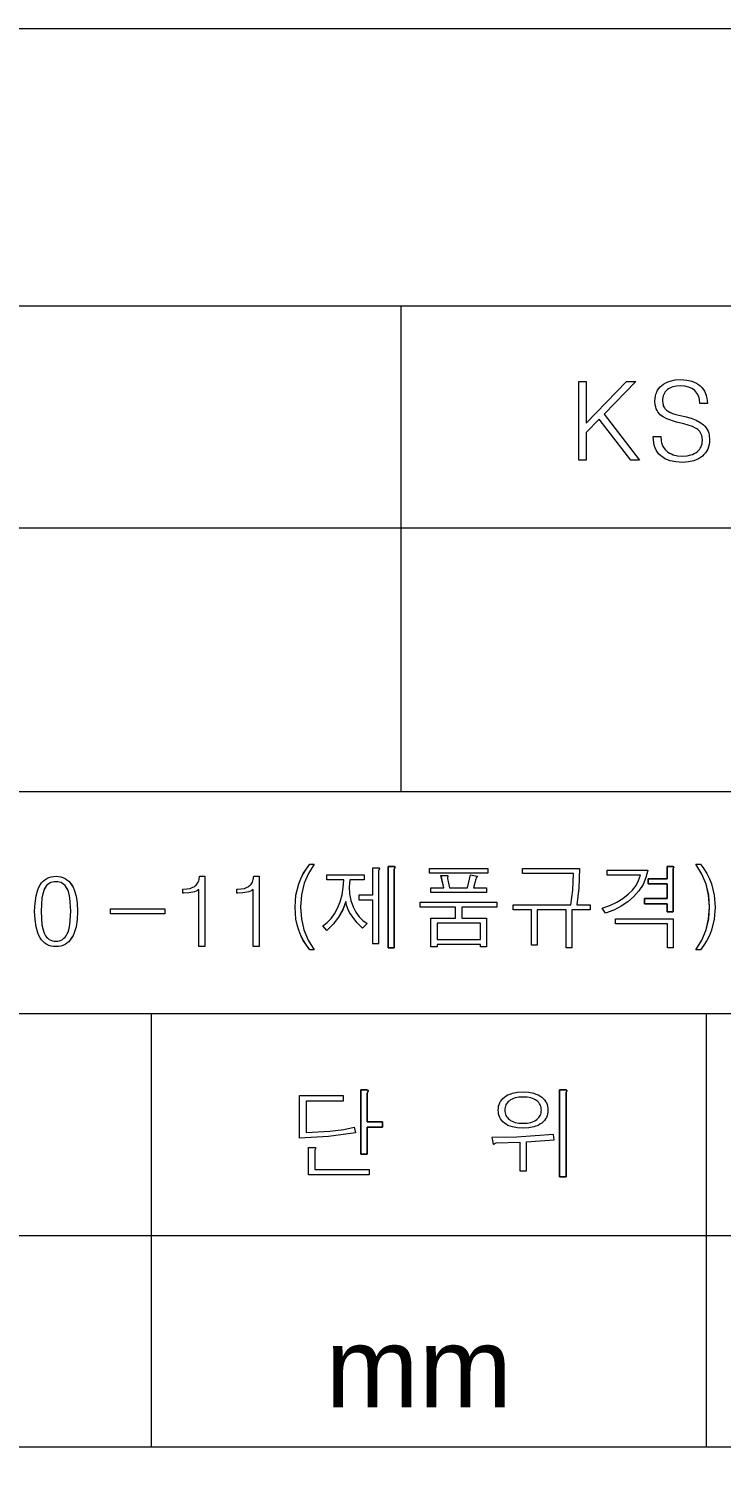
# Model space of a CAD drawing. Header units: inches. Extents: x -551 to -341, y 564 to 861.
# Drawn here: x -419.8 to -393.9, y 806.5 to 860.7 of the extents above; entities that cross this region are included whole.
import ezdxf

# ---------------------------------------------------------------- set-up
doc = ezdxf.new("R2010")
doc.units = ezdxf.units.IN
doc.header["$LTSCALE"] = 0.03937
doc.header["$MEASUREMENT"] = 0
doc.layers.add('______', color=7, linetype='Continuous')
doc.layers.add('______ 1', color=7, linetype='Continuous')

# ---------------------------------------------------------------- blocks, each defined once
blk = doc.blocks.new('BLOCK 244')
at = {"layer": '______ 1', "color": 18, "lineweight": 9}
blk.add_lwpolyline([(156.905, -53.15), (156.905, -36.931)], dxfattribs=at)
blk = doc.blocks.new('BLOCK 20')
at = {"layer": '______ 1', "color": 18, "lineweight": 9}
blk.add_lwpolyline([(196.386, -10.437), (16.646, -10.437)], dxfattribs=at)
blk = doc.blocks.new('BLOCK 19')
at = {"layer": '______ 1', "color": 18, "lineweight": 9}
blk.add_lwpolyline([(196.386, -28.618), (16.646, -28.618)], dxfattribs=at)
blk = doc.blocks.new('BLOCK 18')
at = {"layer": '______ 1', "color": 18, "lineweight": 9}
blk.add_lwpolyline([(196.386, -53.15), (16.646, -53.15)], dxfattribs=at)
blk = doc.blocks.new('BLOCK 17')
at = {"layer": '______ 1', "color": 18, "lineweight": 9}
blk.add_lwpolyline([(196.386, -36.931), (16.646, -36.931)], dxfattribs=at)
blk = doc.blocks.new('BLOCK 16')
at = {"layer": '______ 1', "color": 2, "lineweight": 9}
blk.add_lwpolyline([(0.077, -297.058), (210.077, -297.058), (210.077, -0.06), (0.077, -0.06), (0.077, -297.058)], dxfattribs=at)
blk = doc.blocks.new('BLOCK 12')
at = {"layer": '______ 1', "color": 18, "lineweight": 9}
blk.add_lwpolyline([(196.386, -18.749), (66.517, -18.749)], dxfattribs=at)
blk = doc.blocks.new('BLOCK 11')
at = {"layer": '______ 1', "color": 18, "lineweight": 9}
blk.add_lwpolyline([(196.386, -45.243), (66.517, -45.243)], dxfattribs=at)
blk = doc.blocks.new('BLOCK 2')
at = {"layer": '______ 1', "lineweight": 0}
for points in [[(152.13, -13.262), (152.401, -13.262), (152.401, -14.822), (153.917, -13.262), (154.264, -13.262), (153.072, -14.484), (154.404, -16.204), (154.071, -16.204), (152.888, -14.667), (152.401, -15.166), (152.401, -16.204), (152.13, -16.204), (152.13, -13.262)], [(155.197, -15.315), (155.208, -15.478), (155.226, -15.551), (155.249, -15.621), (155.279, -15.685), (155.313, -15.746), (155.357, -15.802), (155.407, -15.851), (155.462, -15.898), (155.527, -15.939), (155.594, -15.971), (155.667, -16), (155.829, -16.035), (156.016, -16.047), (156.18, -16.038), (156.326, -16.008), (156.389, -15.985), (156.451, -15.956), (156.506, -15.924), (156.556, -15.886), (156.602, -15.848), (156.643, -15.805), (156.675, -15.758), (156.705, -15.705), (156.725, -15.653), (156.742, -15.595), (156.751, -15.533), (156.754, -15.469), (156.742, -15.338), (156.73, -15.28), (156.713, -15.227), (156.69, -15.178), (156.66, -15.134), (156.628, -15.093), (156.588, -15.055), (156.55, -15.026), (156.503, -15), (156.386, -14.944), (156.066, -14.845), (155.789, -14.775), (155.422, -14.65), (155.285, -14.58), (155.229, -14.539), (155.179, -14.501), (155.133, -14.452), (155.092, -14.399), (155.06, -14.341), (155.03, -14.279), (155.007, -14.209), (154.993, -14.137), (154.981, -13.976), (154.984, -13.889), (154.996, -13.807), (155.016, -13.729), (155.045, -13.656), (155.08, -13.586), (155.124, -13.521), (155.176, -13.46), (155.237, -13.405), (155.305, -13.352), (155.381, -13.309), (155.462, -13.274), (155.547, -13.242), (155.739, -13.201), (155.952, -13.189), (156.171, -13.204), (156.366, -13.247), (156.454, -13.28), (156.535, -13.32), (156.608, -13.367), (156.678, -13.422), (156.739, -13.484), (156.791, -13.551), (156.836, -13.623), (156.873, -13.702), (156.902, -13.787), (156.922, -13.88), (156.944, -14.079), (156.66, -14.079), (156.649, -13.932), (156.631, -13.865), (156.611, -13.801), (156.585, -13.743), (156.553, -13.691), (156.512, -13.641), (156.468, -13.594), (156.419, -13.556), (156.363, -13.521), (156.305, -13.492), (156.241, -13.469), (156.101, -13.437), (155.94, -13.425), (155.786, -13.437), (155.652, -13.463), (155.591, -13.484), (155.535, -13.507), (155.483, -13.536), (155.437, -13.571), (155.396, -13.609), (155.36, -13.65), (155.331, -13.696), (155.308, -13.746), (155.29, -13.798), (155.276, -13.857), (155.267, -13.918), (155.264, -13.982), (155.273, -14.079), (155.281, -14.125), (155.293, -14.166), (155.311, -14.204), (155.331, -14.242), (155.355, -14.274), (155.381, -14.306), (155.413, -14.335), (155.448, -14.361), (155.532, -14.411), (155.634, -14.452), (155.757, -14.487), (156.103, -14.571), (156.331, -14.635), (156.523, -14.708), (156.678, -14.79), (156.745, -14.837), (156.8, -14.883), (156.853, -14.935), (156.9, -14.991), (156.937, -15.055), (156.967, -15.122), (156.993, -15.192), (157.011, -15.271), (157.022, -15.437), (157.019, -15.533), (157.007, -15.621), (156.984, -15.705), (156.955, -15.787), (156.917, -15.859), (156.87, -15.93), (156.815, -15.994), (156.754, -16.052), (156.681, -16.108), (156.605, -16.154), (156.521, -16.195), (156.433, -16.227), (156.235, -16.271), (156.016, -16.285), (155.762, -16.271), (155.544, -16.224), (155.445, -16.19), (155.355, -16.149), (155.27, -16.096), (155.197, -16.041), (155.13, -15.973), (155.074, -15.904), (155.025, -15.825), (154.987, -15.74), (154.955, -15.647), (154.935, -15.551), (154.917, -15.335), (154.917, -15.315), (155.197, -15.315)], [(141.85, -32.038), (141.747, -32.47), (141.713, -32.93), (141.742, -33.371), (141.832, -33.779), (141.989, -34.166), (142.217, -34.534), (142.056, -34.534), (141.926, -34.362), (141.811, -34.184), (141.718, -33.995), (141.642, -33.796), (141.582, -33.592), (141.537, -33.379), (141.502, -32.93), (141.537, -32.484), (141.642, -32.067), (141.718, -31.869), (141.811, -31.68), (141.926, -31.499), (142.056, -31.324), (142.217, -31.324), (142.001, -31.677), (141.85, -32.038)], [(145.17, -31.414), (145.2, -31.414), (145.223, -31.417), (145.231, -31.42), (145.237, -31.423), (145.24, -31.423), (145.244, -31.426), (145.246, -31.426), (145.246, -31.429), (145.249, -31.432), (145.249, -31.435), (145.249, -31.441), (145.246, -31.443), (145.244, -31.458), (145.237, -31.472), (145.223, -31.493), (145.22, -31.519), (145.22, -34.461), (144.989, -34.461), (144.989, -31.414), (145.17, -31.414)], [(155.433, -31.878), (155.433, -31.414), (155.614, -31.414), (155.643, -31.414), (155.664, -31.417), (155.672, -31.42), (155.679, -31.423), (155.681, -31.423), (155.681, -31.426), (155.684, -31.426), (155.687, -31.429), (155.687, -31.432), (155.687, -31.435), (155.687, -31.437), (155.687, -31.441), (155.684, -31.452), (155.676, -31.467), (155.667, -31.49), (155.664, -31.517), (155.664, -33.114), (155.433, -33.114), (155.433, -32.808), (154.594, -32.808), (154.594, -32.616), (155.433, -32.616), (155.433, -32.067), (154.721, -32.067), (154.721, -31.878), (155.433, -31.878)], [(156.684, -31.324), (156.812, -31.499), (156.922, -31.68), (157.016, -31.869), (157.093, -32.067), (157.197, -32.481), (157.23, -32.93), (157.197, -33.379), (157.093, -33.796), (157.016, -33.995), (156.922, -34.184), (156.812, -34.362), (156.684, -34.534), (156.515, -34.534), (156.739, -34.166), (156.894, -33.779), (156.987, -33.371), (157.019, -32.93), (156.987, -32.487), (156.894, -32.079), (156.739, -31.697), (156.515, -31.324), (156.684, -31.324)], [(131.957, -32.103), (132.009, -32.027), (132.071, -31.963), (132.134, -31.907), (132.205, -31.86), (132.283, -31.826), (132.368, -31.799), (132.456, -31.785), (132.552, -31.779), (132.645, -31.785), (132.732, -31.799), (132.814, -31.826), (132.889, -31.86), (132.963, -31.907), (133.027, -31.963), (133.085, -32.027), (133.138, -32.103), (133.19, -32.19), (133.234, -32.289), (133.301, -32.519), (133.339, -32.785), (133.354, -33.094), (133.339, -33.403), (133.301, -33.668), (133.234, -33.898), (133.19, -33.995), (133.138, -34.085), (133.085, -34.161), (133.027, -34.228), (132.963, -34.283), (132.889, -34.33), (132.814, -34.365), (132.732, -34.391), (132.645, -34.406), (132.552, -34.411), (132.456, -34.406), (132.368, -34.391), (132.283, -34.365), (132.205, -34.33), (132.134, -34.283), (132.071, -34.225), (132.009, -34.158), (131.957, -34.082), (131.91, -33.995), (131.87, -33.896), (131.806, -33.668), (131.768, -33.4), (131.753, -33.091), (131.768, -32.782), (131.806, -32.514), (131.87, -32.286), (131.91, -32.19), (131.957, -32.103)], [(137.899, -32.271), (137.855, -32.307), (137.8, -32.333), (137.741, -32.356), (137.672, -32.374), (137.52, -32.4), (137.334, -32.406), (137.296, -32.406), (137.296, -32.26), (137.313, -32.26), (137.453, -32.251), (137.575, -32.231), (137.627, -32.213), (137.677, -32.193), (137.721, -32.169), (137.761, -32.143), (137.797, -32.111), (137.826, -32.076), (137.855, -32.038), (137.875, -31.995), (137.896, -31.948), (137.908, -31.895), (137.925, -31.779), (138.129, -31.779), (138.129, -34.411), (137.899, -34.411), (137.899, -32.271)], [(139.931, -32.271), (139.884, -32.307), (139.829, -32.333), (139.77, -32.356), (139.703, -32.374), (139.553, -32.4), (139.363, -32.406), (139.324, -32.406), (139.324, -32.26), (139.342, -32.26), (139.483, -32.251), (139.605, -32.231), (139.657, -32.213), (139.706, -32.193), (139.75, -32.169), (139.791, -32.143), (139.826, -32.111), (139.855, -32.076), (139.884, -32.038), (139.905, -31.995), (139.925, -31.948), (139.939, -31.895), (139.954, -31.779), (140.159, -31.779), (140.159, -34.411), (139.931, -34.411), (139.931, -32.271)], [(144.089, -31.727), (144.089, -31.913), (143.552, -31.913), (143.529, -32.181), (143.543, -32.441), (143.593, -32.692), (143.68, -32.927), (143.783, -33.123), (143.902, -33.292), (144.042, -33.432), (144.2, -33.549), (144.033, -33.72), (143.821, -33.514), (143.637, -33.277), (143.547, -33.135), (143.476, -32.995), (143.43, -32.858), (143.407, -32.729), (143.293, -33.03), (143.13, -33.315), (142.931, -33.572), (142.695, -33.814), (142.538, -33.636), (142.703, -33.514), (142.85, -33.365), (142.98, -33.184), (143.094, -32.977), (143.193, -32.732), (143.264, -32.473), (143.307, -32.202), (143.325, -31.913), (142.695, -31.913), (142.695, -31.727), (144.089, -31.727)], [(148.718, -31.487), (148.718, -31.665), (146.543, -31.665), (146.543, -31.487), (148.718, -31.487)], [(147.226, -31.761), (147.229, -31.764), (147.229, -31.767), (147.229, -31.77), (147.229, -31.773), (147.229, -31.776), (147.229, -31.779), (147.226, -31.785), (147.22, -31.796), (147.209, -31.826), (147.206, -31.863), (147.29, -32.207), (147.966, -32.207), (148.077, -31.727), (148.255, -31.761), (148.307, -31.77), (148.322, -31.776), (148.328, -31.779), (148.33, -31.782), (148.33, -31.785), (148.333, -31.785), (148.333, -31.787), (148.33, -31.787), (148.33, -31.79), (148.33, -31.793), (148.328, -31.799), (148.325, -31.802), (148.313, -31.814), (148.29, -31.843), (148.272, -31.883), (148.182, -32.207), (148.672, -32.207), (148.672, -32.385), (146.59, -32.385), (146.59, -32.207), (147.069, -32.207), (146.969, -31.75), (147.127, -31.75), (147.194, -31.753), (147.214, -31.755), (147.22, -31.758), (147.223, -31.758), (147.226, -31.761)], [(152.55, -33.03), (151.87, -33.03), (151.87, -34.461), (151.649, -34.461), (151.649, -33.03), (150.573, -33.03), (150.573, -34.353), (150.351, -34.353), (150.351, -33.03), (149.675, -33.03), (149.675, -32.843), (151.833, -32.843), (151.906, -32.298), (151.926, -31.68), (150.025, -31.68), (150.025, -31.487), (152.153, -31.487), (152.133, -32.219), (152.06, -32.843), (152.55, -32.843), (152.55, -33.03)], [(154.708, -31.545), (154.643, -31.826), (154.535, -32.085), (154.381, -32.327), (154.182, -32.551), (153.964, -32.741), (153.713, -32.904), (153.436, -33.044), (153.13, -33.161), (153.002, -32.974), (153.29, -32.869), (153.55, -32.75), (153.78, -32.61), (153.981, -32.455), (154.138, -32.295), (154.27, -32.123), (154.369, -31.936), (154.442, -31.738), (153.185, -31.738), (153.185, -31.545), (154.708, -31.545)], [(132.126, -33.939), (132.164, -34.004), (132.201, -34.059), (132.248, -34.102), (132.298, -34.14), (132.353, -34.169), (132.415, -34.193), (132.482, -34.205), (132.552, -34.207), (132.622, -34.205), (132.686, -34.193), (132.744, -34.169), (132.799, -34.14), (132.849, -34.102), (132.896, -34.059), (132.936, -34.004), (132.972, -33.939), (133.007, -33.869), (133.033, -33.788), (133.076, -33.592), (133.112, -33.091), (133.076, -32.589), (133.033, -32.397), (133.007, -32.315), (132.972, -32.242), (132.936, -32.181), (132.896, -32.129), (132.849, -32.085), (132.799, -32.047), (132.744, -32.018), (132.686, -31.997), (132.622, -31.986), (132.552, -31.983), (132.482, -31.986), (132.415, -31.997), (132.353, -32.018), (132.298, -32.047), (132.248, -32.085), (132.201, -32.129), (132.164, -32.181), (132.126, -32.242), (132.094, -32.315), (132.067, -32.397), (132.024, -32.589), (131.992, -33.091), (132.024, -33.592), (132.067, -33.788), (132.094, -33.869), (132.126, -33.939)], [(136.628, -33.003), (136.628, -33.19), (134.593, -33.19), (134.593, -33.003), (136.628, -33.003)], [(149.065, -32.936), (147.747, -32.936), (147.747, -33.342), (148.672, -33.342), (148.672, -34.426), (148.444, -34.426), (148.444, -34.33), (146.821, -34.33), (146.821, -34.426), (146.59, -34.426), (146.59, -33.342), (147.517, -33.342), (147.517, -32.936), (146.194, -32.936), (146.194, -32.75), (149.065, -32.75), (149.065, -32.936)], [(146.821, -33.531), (146.821, -34.14), (148.444, -34.14), (148.444, -33.531), (146.821, -33.531)], [(155.664, -33.371), (155.664, -34.458), (155.445, -34.458), (155.445, -33.557), (153.506, -33.557), (153.506, -33.371), (155.664, -33.371)], [(143.31, -39.989), (143.31, -40.193), (141.914, -40.193), (141.914, -41.374), (142.809, -41.321), (143.33, -41.255), (143.716, -41.167), (143.762, -41.38), (142.759, -41.526), (141.669, -41.578), (141.669, -39.989), (143.31, -39.989)], [(144.237, -39.794), (144.241, -39.794), (144.241, -39.797), (144.241, -39.8), (144.241, -39.803), (144.241, -39.805), (144.241, -39.811), (144.241, -39.817), (144.237, -39.826), (144.226, -39.843), (144.214, -39.875), (144.208, -39.913), (144.208, -40.974), (144.783, -40.974), (144.783, -41.176), (144.208, -41.176), (144.208, -42.176), (143.963, -42.176), (143.963, -39.776), (144.118, -39.776), (144.197, -39.779), (144.223, -39.785), (144.231, -39.788), (144.234, -39.791), (144.237, -39.794)], [(150.739, -40.05), (150.794, -40.097), (150.841, -40.149), (150.882, -40.205), (150.914, -40.263), (150.941, -40.327), (150.958, -40.391), (150.97, -40.461), (150.973, -40.534), (150.97, -40.607), (150.958, -40.674), (150.941, -40.741), (150.914, -40.803), (150.882, -40.861), (150.841, -40.916), (150.794, -40.966), (150.739, -41.015), (150.675, -41.062), (150.602, -41.103), (150.523, -41.138), (150.439, -41.164), (150.252, -41.202), (150.042, -41.214), (149.829, -41.202), (149.64, -41.164), (149.556, -41.138), (149.476, -41.103), (149.407, -41.062), (149.34, -41.015), (149.288, -40.966), (149.241, -40.916), (149.2, -40.861), (149.167, -40.803), (149.144, -40.741), (149.127, -40.674), (149.115, -40.607), (149.112, -40.534), (149.115, -40.461), (149.127, -40.391), (149.144, -40.327), (149.167, -40.263), (149.2, -40.205), (149.241, -40.149), (149.288, -40.097), (149.34, -40.05), (149.407, -40.004), (149.476, -39.963), (149.556, -39.931), (149.64, -39.901), (149.829, -39.866), (150.042, -39.852), (150.252, -39.866), (150.439, -39.901), (150.523, -39.931), (150.602, -39.963), (150.675, -40.004), (150.739, -40.05)], [(149.527, -40.179), (149.489, -40.214), (149.453, -40.251), (149.424, -40.292), (149.401, -40.333), (149.381, -40.38), (149.366, -40.429), (149.36, -40.479), (149.357, -40.534), (149.36, -40.587), (149.366, -40.639), (149.381, -40.686), (149.401, -40.733), (149.424, -40.773), (149.453, -40.814), (149.489, -40.852), (149.527, -40.884), (149.576, -40.919), (149.628, -40.948), (149.687, -40.972), (149.747, -40.992), (149.884, -41.018), (150.042, -41.027), (150.197, -41.018), (150.334, -40.992), (150.395, -40.972), (150.453, -40.948), (150.506, -40.919), (150.553, -40.884), (150.593, -40.852), (150.628, -40.814), (150.66, -40.773), (150.684, -40.733), (150.702, -40.686), (150.716, -40.639), (150.725, -40.587), (150.727, -40.534), (150.725, -40.479), (150.716, -40.429), (150.702, -40.38), (150.684, -40.333), (150.66, -40.292), (150.628, -40.251), (150.593, -40.214), (150.553, -40.179), (150.506, -40.147), (150.453, -40.12), (150.395, -40.094), (150.334, -40.077), (150.197, -40.05), (150.042, -40.042), (149.884, -40.05), (149.747, -40.077), (149.687, -40.094), (149.628, -40.12), (149.576, -40.147), (149.527, -40.179)], [(151.608, -39.776), (151.638, -39.776), (151.658, -39.779), (151.666, -39.782), (151.669, -39.785), (151.672, -39.785), (151.675, -39.788), (151.678, -39.788), (151.678, -39.791), (151.681, -39.791), (151.681, -39.794), (151.681, -39.797), (151.681, -39.8), (151.681, -39.805), (151.681, -39.811), (151.678, -39.823), (151.669, -39.84), (151.654, -39.87), (151.651, -39.901), (151.651, -43.033), (151.407, -43.033), (151.407, -39.776), (151.608, -39.776)], [(142.272, -41.94), (142.275, -41.94), (142.275, -41.943), (142.275, -41.945), (142.275, -41.949), (142.275, -41.954), (142.272, -41.966), (142.267, -41.977), (142.255, -42.004), (142.249, -42.036), (142.249, -42.753), (144.284, -42.753), (144.284, -42.954), (142.007, -42.954), (142.007, -41.928), (142.188, -41.928), (142.246, -41.931), (142.263, -41.934), (142.269, -41.937), (142.272, -41.937), (142.272, -41.94)]]:
    blk.add_lwpolyline(points, dxfattribs=at)
for points, knots in [([(144.406, -32.481), (144.406, -32.481), (144.406, -31.47), (144.406, -31.47), (144.406, -31.47), (144.575, -31.47), (144.575, -31.47), (144.575, -31.47), (144.636, -31.476), (144.636, -31.476), (144.636, -31.476), (144.657, -31.478), (144.657, -31.478), (144.657, -31.478), (144.665, -31.481), (144.665, -31.481), (144.665, -31.481), (144.665, -31.481), (144.665, -31.481), (144.665, -31.481), (144.669, -31.484), (144.669, -31.484), (144.669, -31.484), (144.672, -31.487), (144.672, -31.487), (144.672, -31.487), (144.672, -31.487), (144.672, -31.487), (144.672, -31.487), (144.672, -31.487), (144.672, -31.487), (144.672, -31.487), (144.672, -31.49), (144.672, -31.49), (144.672, -31.49), (144.672, -31.49), (144.672, -31.49), (144.672, -31.49), (144.672, -31.493), (144.672, -31.493), (144.672, -31.493), (144.672, -31.499), (144.672, -31.499), (144.672, -31.499), (144.665, -31.511), (144.665, -31.511), (144.665, -31.511), (144.66, -31.525), (144.66, -31.525), (144.66, -31.525), (144.645, -31.551), (144.645, -31.551), (144.645, -31.551), (144.642, -31.586), (144.642, -31.586), (144.642, -31.586), (144.642, -34.292), (144.642, -34.292), (144.642, -34.292), (144.406, -34.292), (144.406, -34.292), (144.406, -34.292), (144.406, -32.659), (144.406, -32.659), (144.406, -32.659), (143.89, -32.659), (143.89, -32.659), (143.89, -32.659), (143.89, -32.481), (143.89, -32.481), (143.89, -32.481), (144.406, -32.481), (144.406, -32.481), (144.406, -32.481), (144.406, -32.481), (144.406, -32.481)], [0, 0, 0, 0, 1, 1, 1, 2, 2, 2, 3, 3, 3, 4, 4, 4, 5, 5, 5, 6, 6, 6, 7, 7, 7, 8, 8, 8, 9, 9, 9, 10, 10, 10, 11, 11, 11, 12, 12, 12, 13, 13, 13, 14, 14, 14, 15, 15, 15, 16, 16, 16, 17, 17, 17, 18, 18, 18, 19, 19, 19, 20, 20, 20, 21, 21, 21, 22, 22, 22, 23, 23, 23, 24, 24, 24, 25, 25, 25, 25]), ([(151.205, -41.639), (151.205, -41.639), (150.684, -41.683), (150.684, -41.683), (150.684, -41.683), (150.166, -41.721), (150.166, -41.721), (150.166, -41.721), (150.166, -42.8), (150.166, -42.8), (150.166, -42.8), (149.923, -42.8), (149.923, -42.8), (149.923, -42.8), (149.923, -41.732), (149.923, -41.732), (149.923, -41.732), (149.036, -41.753), (149.036, -41.753), (149.036, -41.753), (149.004, -41.765), (149.004, -41.765), (149.004, -41.765), (148.978, -41.785), (148.978, -41.785), (148.978, -41.785), (148.963, -41.8), (148.963, -41.8), (148.963, -41.8), (148.952, -41.808), (148.952, -41.808), (148.952, -41.808), (148.949, -41.808), (148.949, -41.808), (148.949, -41.808), (148.943, -41.811), (148.943, -41.811), (148.943, -41.811), (148.943, -41.811), (148.943, -41.811), (148.943, -41.811), (148.94, -41.811), (148.94, -41.811), (148.94, -41.811), (148.94, -41.811), (148.94, -41.811), (148.94, -41.811), (148.937, -41.811), (148.937, -41.811), (148.937, -41.811), (148.937, -41.811), (148.937, -41.811), (148.937, -41.811), (148.937, -41.811), (148.937, -41.811), (148.937, -41.811), (148.934, -41.811), (148.934, -41.811), (148.934, -41.811), (148.934, -41.808), (148.934, -41.808), (148.934, -41.808), (148.932, -41.806), (148.932, -41.806), (148.932, -41.806), (148.929, -41.803), (148.929, -41.803), (148.929, -41.803), (148.925, -41.796), (148.925, -41.796), (148.925, -41.796), (148.922, -41.788), (148.922, -41.788), (148.922, -41.788), (148.914, -41.765), (148.914, -41.765), (148.914, -41.765), (148.908, -41.732), (148.908, -41.732), (148.908, -41.732), (148.876, -41.552), (148.876, -41.552), (148.876, -41.552), (149.806, -41.54), (149.806, -41.54), (149.806, -41.54), (151.18, -41.444), (151.18, -41.444), (151.18, -41.444), (151.205, -41.639), (151.205, -41.639), (151.205, -41.639), (151.205, -41.639), (151.205, -41.639)], [0, 0, 0, 0, 1, 1, 1, 2, 2, 2, 3, 3, 3, 4, 4, 4, 5, 5, 5, 6, 6, 6, 7, 7, 7, 8, 8, 8, 9, 9, 9, 10, 10, 10, 11, 11, 11, 12, 12, 12, 13, 13, 13, 14, 14, 14, 15, 15, 15, 16, 16, 16, 17, 17, 17, 18, 18, 18, 19, 19, 19, 20, 20, 20, 21, 21, 21, 22, 22, 22, 23, 23, 23, 24, 24, 24, 25, 25, 25, 26, 26, 26, 27, 27, 27, 28, 28, 28, 29, 29, 29, 30, 30, 30, 31, 31, 31, 31])]:
    blk.add_open_spline(points, degree=3, knots=knots, dxfattribs=at)
blk = doc.blocks.new('BLOCK 232')
at = {"layer": '______ 1', "color": 18, "lineweight": 9}
blk.add_lwpolyline([(155.664, -33.371), (155.664, -34.458), (155.445, -34.458), (155.445, -33.557), (153.506, -33.557), (153.506, -33.371), (155.664, -33.371)], dxfattribs=at)
blk = doc.blocks.new('BLOCK 231')
at = {"layer": '______ 1', "color": 18, "lineweight": 9}
blk.add_open_spline([(155.433, -31.878), (155.433, -31.878), (155.433, -31.414), (155.433, -31.414), (155.433, -31.414), (155.614, -31.414), (155.614, -31.414), (155.614, -31.414), (155.643, -31.414), (155.643, -31.414), (155.643, -31.414), (155.664, -31.417), (155.664, -31.417), (155.679, -31.423), (155.681, -31.423), (155.681, -31.423), (155.687, -31.437), (155.687, -31.441), (155.687, -31.441), (155.684, -31.452), (155.676, -31.467), (155.676, -31.467), (155.676, -31.467), (155.667, -31.49), (155.667, -31.49), (155.667, -31.49), (155.664, -31.517), (155.664, -31.517), (155.664, -31.517), (155.664, -33.114), (155.664, -33.114), (155.664, -33.114), (155.433, -33.114), (155.433, -33.114), (155.433, -33.114), (155.433, -32.808), (155.433, -32.808), (155.433, -32.808), (154.594, -32.808), (154.594, -32.808), (154.594, -32.808), (154.594, -32.616), (154.594, -32.616), (154.594, -32.616), (155.433, -32.616), (155.433, -32.616), (155.433, -32.616), (155.433, -32.067), (155.433, -32.067), (155.433, -32.067), (154.721, -32.067), (154.721, -32.067), (154.721, -32.067), (154.721, -31.878), (154.721, -31.878), (154.721, -31.878), (155.433, -31.878), (155.433, -31.878)], degree=3, knots=[0, 0, 0, 0, 1, 1, 1, 2, 2, 2, 3, 3, 3, 4, 4, 4, 5, 5, 5, 6, 6, 6, 7, 7, 7, 8, 8, 8, 9, 9, 9, 10, 10, 10, 11, 11, 11, 12, 12, 12, 13, 13, 13, 14, 14, 14, 15, 15, 15, 16, 16, 16, 17, 17, 17, 18, 18, 18, 19, 19, 19, 19], dxfattribs=at)
blk = doc.blocks.new('BLOCK 230')
at = {"layer": '______ 1', "color": 18, "lineweight": 9}
blk.add_lwpolyline([(154.708, -31.545), (154.643, -31.826), (154.535, -32.085), (154.381, -32.327), (154.182, -32.551), (153.961, -32.741), (153.713, -32.904), (153.436, -33.044), (153.13, -33.161), (153.002, -32.974), (153.29, -32.869), (153.55, -32.75), (153.78, -32.61), (153.981, -32.455), (154.138, -32.295), (154.27, -32.123), (154.369, -31.936), (154.442, -31.738), (153.185, -31.738), (153.185, -31.545), (154.708, -31.545)], dxfattribs=at)
blk = doc.blocks.new('BLOCK 229')
at = {"layer": '______ 1', "color": 18, "lineweight": 9}
blk.add_lwpolyline([(156.684, -31.324), (156.812, -31.499), (156.922, -31.68), (157.016, -31.869), (157.093, -32.067), (157.197, -32.481), (157.232, -32.93), (157.197, -33.379), (157.093, -33.796), (157.016, -33.995), (156.922, -34.184), (156.812, -34.362), (156.684, -34.534), (156.515, -34.534), (156.739, -34.166), (156.894, -33.779), (156.991, -33.371), (157.019, -32.93), (156.991, -32.487), (156.894, -32.079), (156.739, -31.697), (156.515, -31.324), (156.684, -31.324)], dxfattribs=at)
blk = doc.blocks.new('BLOCK 228')
at = {"layer": '______ 1', "color": 18, "lineweight": 9}
blk.add_open_spline([(151.608, -39.776), (151.608, -39.776), (151.638, -39.776), (151.638, -39.776), (151.638, -39.776), (151.658, -39.779), (151.658, -39.779), (151.672, -39.785), (151.675, -39.788), (151.675, -39.788), (151.681, -39.8), (151.681, -39.805), (151.681, -39.805), (151.681, -39.811), (151.678, -39.823), (151.678, -39.823), (151.678, -39.823), (151.669, -39.84), (151.669, -39.84), (151.669, -39.84), (151.654, -39.87), (151.654, -39.87), (151.654, -39.87), (151.651, -39.901), (151.651, -39.901), (151.651, -39.901), (151.651, -43.033), (151.651, -43.033), (151.651, -43.033), (151.407, -43.033), (151.407, -43.033), (151.407, -43.033), (151.407, -39.776), (151.407, -39.776), (151.407, -39.776), (151.608, -39.776), (151.608, -39.776)], degree=3, knots=[0, 0, 0, 0, 1, 1, 1, 2, 2, 2, 3, 3, 3, 4, 4, 4, 5, 5, 5, 6, 6, 6, 7, 7, 7, 8, 8, 8, 9, 9, 9, 10, 10, 10, 11, 11, 11, 12, 12, 12, 12], dxfattribs=at)
blk = doc.blocks.new('BLOCK 214')
at = {"layer": '______ 1', "color": 18, "lineweight": 9}
blk.add_lwpolyline([(136.126, -53.15), (136.126, -36.931)], dxfattribs=at)
blk = doc.blocks.new('BLOCK 211')
at = {"layer": '______ 1', "color": 18, "lineweight": 9}
blk.add_lwpolyline([(148.718, -31.487), (148.718, -31.665), (146.543, -31.665), (146.543, -31.487), (148.718, -31.487)], dxfattribs=at)
blk = doc.blocks.new('BLOCK 210')
at = {"layer": '______ 1', "color": 18, "lineweight": 9}
blk.add_lwpolyline([(149.065, -32.936), (147.747, -32.936), (147.747, -33.342), (148.672, -33.342), (148.672, -34.426), (148.444, -34.426), (148.444, -34.33), (146.821, -34.33), (146.821, -34.426), (146.59, -34.426), (146.59, -33.342), (147.517, -33.342), (147.517, -32.936), (146.194, -32.936), (146.194, -32.75), (149.065, -32.75), (149.065, -32.936)], dxfattribs=at)
blk = doc.blocks.new('BLOCK 209')
at = {"layer": '______ 1', "color": 18, "lineweight": 9}
blk.add_lwpolyline([(149.527, -40.179), (149.489, -40.214), (149.453, -40.251), (149.424, -40.292), (149.401, -40.333), (149.381, -40.38), (149.366, -40.429), (149.36, -40.479), (149.357, -40.534), (149.36, -40.587), (149.366, -40.639), (149.381, -40.686), (149.401, -40.733), (149.424, -40.773), (149.453, -40.814), (149.489, -40.852), (149.527, -40.884), (149.576, -40.919), (149.628, -40.948), (149.687, -40.972), (149.747, -40.992), (149.884, -41.018), (150.042, -41.027), (150.197, -41.018), (150.334, -40.992), (150.395, -40.972), (150.453, -40.948), (150.506, -40.919), (150.553, -40.884), (150.593, -40.852), (150.628, -40.814), (150.657, -40.773), (150.684, -40.733), (150.702, -40.686), (150.716, -40.639), (150.725, -40.587), (150.727, -40.534), (150.725, -40.479), (150.716, -40.429), (150.702, -40.38), (150.684, -40.333), (150.657, -40.292), (150.628, -40.251), (150.593, -40.214), (150.553, -40.179), (150.506, -40.147), (150.453, -40.12), (150.395, -40.094), (150.334, -40.077), (150.197, -40.05), (150.042, -40.042), (149.884, -40.05), (149.747, -40.077), (149.687, -40.094), (149.628, -40.12), (149.576, -40.147), (149.527, -40.179)], dxfattribs=at)
blk = doc.blocks.new('BLOCK 208')
at = {"layer": '______ 1', "color": 18, "lineweight": 9}
blk.add_lwpolyline([(150.739, -40.05), (150.794, -40.097), (150.841, -40.149), (150.882, -40.205), (150.914, -40.263), (150.941, -40.327), (150.958, -40.391), (150.97, -40.461), (150.973, -40.534), (150.97, -40.607), (150.958, -40.674), (150.941, -40.741), (150.914, -40.803), (150.882, -40.861), (150.841, -40.916), (150.794, -40.966), (150.739, -41.015), (150.675, -41.062), (150.602, -41.103), (150.523, -41.138), (150.439, -41.164), (150.252, -41.202), (150.042, -41.214), (149.829, -41.202), (149.64, -41.164), (149.556, -41.138), (149.476, -41.103), (149.407, -41.062), (149.34, -41.015), (149.288, -40.966), (149.241, -40.916), (149.2, -40.861), (149.167, -40.803), (149.144, -40.741), (149.127, -40.674), (149.115, -40.607), (149.112, -40.534), (149.115, -40.461), (149.127, -40.391), (149.144, -40.327), (149.167, -40.263), (149.2, -40.205), (149.241, -40.149), (149.288, -40.097), (149.34, -40.05), (149.407, -40.004), (149.476, -39.963), (149.556, -39.931), (149.64, -39.901), (149.829, -39.866), (150.042, -39.852), (150.252, -39.866), (150.439, -39.901), (150.523, -39.931), (150.602, -39.963), (150.675, -40.004), (150.739, -40.05)], dxfattribs=at)
blk = doc.blocks.new('BLOCK 207')
at = {"layer": '______ 1', "color": 18, "lineweight": 9}
blk.add_open_spline([(144.237, -39.794), (144.241, -39.805), (144.241, -39.811), (144.241, -39.811), (144.237, -39.826), (144.229, -39.843), (144.229, -39.843), (144.229, -39.843), (144.211, -39.875), (144.211, -39.875), (144.211, -39.875), (144.208, -39.913), (144.208, -39.913), (144.208, -39.913), (144.208, -40.974), (144.208, -40.974), (144.208, -40.974), (144.783, -40.974), (144.783, -40.974), (144.783, -40.974), (144.783, -41.176), (144.783, -41.176), (144.783, -41.176), (144.208, -41.176), (144.208, -41.176), (144.208, -41.176), (144.208, -42.176), (144.208, -42.176), (144.208, -42.176), (143.963, -42.176), (143.963, -42.176), (143.963, -42.176), (143.963, -39.776), (143.963, -39.776), (143.963, -39.776), (144.118, -39.776), (144.118, -39.776), (144.118, -39.776), (144.197, -39.779), (144.197, -39.779), (144.197, -39.779), (144.223, -39.785), (144.223, -39.785), (144.234, -39.791), (144.237, -39.794), (144.237, -39.794)], degree=3, knots=[0, 0, 0, 0, 1, 1, 1, 2, 2, 2, 3, 3, 3, 4, 4, 4, 5, 5, 5, 6, 6, 6, 7, 7, 7, 8, 8, 8, 9, 9, 9, 10, 10, 10, 11, 11, 11, 12, 12, 12, 13, 13, 13, 14, 14, 14, 15, 15, 15, 15], dxfattribs=at)
blk = doc.blocks.new('BLOCK 206')
at = {"layer": '______ 1', "color": 18, "lineweight": 9}
blk.add_lwpolyline([(146.821, -33.531), (146.821, -34.14), (148.444, -34.14), (148.444, -33.531), (146.821, -33.531)], dxfattribs=at)
blk = doc.blocks.new('BLOCK 205')
at = {"layer": '______ 1', "color": 18, "lineweight": 9}
blk.add_open_spline([(145.17, -31.414), (145.17, -31.414), (145.2, -31.414), (145.2, -31.414), (145.2, -31.414), (145.223, -31.417), (145.223, -31.417), (145.231, -31.42), (145.237, -31.423), (145.237, -31.423), (145.249, -31.435), (145.249, -31.441), (145.249, -31.441), (145.246, -31.443), (145.244, -31.458), (145.244, -31.458), (145.244, -31.458), (145.237, -31.472), (145.237, -31.472), (145.237, -31.472), (145.223, -31.493), (145.223, -31.493), (145.223, -31.493), (145.22, -31.519), (145.22, -31.519), (145.22, -31.519), (145.22, -34.461), (145.22, -34.461), (145.22, -34.461), (144.989, -34.461), (144.989, -34.461), (144.989, -34.461), (144.989, -31.414), (144.989, -31.414), (144.989, -31.414), (145.17, -31.414), (145.17, -31.414)], degree=3, knots=[0, 0, 0, 0, 1, 1, 1, 2, 2, 2, 3, 3, 3, 4, 4, 4, 5, 5, 5, 6, 6, 6, 7, 7, 7, 8, 8, 8, 9, 9, 9, 10, 10, 10, 11, 11, 11, 12, 12, 12, 12], dxfattribs=at)
blk = doc.blocks.new('BLOCK 204')
at = {"layer": '______ 1', "color": 18, "lineweight": 9}
blk.add_open_spline([(144.409, -32.481), (144.409, -32.481), (144.409, -31.47), (144.409, -31.47), (144.409, -31.47), (144.575, -31.47), (144.575, -31.47), (144.575, -31.47), (144.636, -31.476), (144.636, -31.476), (144.636, -31.476), (144.657, -31.478), (144.657, -31.478), (144.672, -31.49), (144.672, -31.493), (144.672, -31.493), (144.672, -31.499), (144.665, -31.511), (144.665, -31.511), (144.665, -31.511), (144.66, -31.525), (144.66, -31.525), (144.66, -31.525), (144.645, -31.551), (144.645, -31.551), (144.645, -31.551), (144.642, -31.586), (144.642, -31.586), (144.642, -31.586), (144.642, -34.292), (144.642, -34.292), (144.642, -34.292), (144.409, -34.292), (144.409, -34.292), (144.409, -34.292), (144.409, -32.659), (144.409, -32.659), (144.409, -32.659), (143.89, -32.659), (143.89, -32.659), (143.89, -32.659), (143.89, -32.481), (143.89, -32.481), (143.89, -32.481), (144.409, -32.481), (144.409, -32.481)], degree=3, knots=[0, 0, 0, 0, 1, 1, 1, 2, 2, 2, 3, 3, 3, 4, 4, 4, 5, 5, 5, 6, 6, 6, 7, 7, 7, 8, 8, 8, 9, 9, 9, 10, 10, 10, 11, 11, 11, 12, 12, 12, 13, 13, 13, 14, 14, 14, 15, 15, 15, 15], dxfattribs=at)
blk = doc.blocks.new('BLOCK 203')
at = {"layer": '______ 1', "color": 18, "lineweight": 9}
blk.add_open_spline([(147.226, -31.761), (147.229, -31.776), (147.229, -31.779), (147.229, -31.779), (147.226, -31.785), (147.22, -31.796), (147.22, -31.796), (147.22, -31.796), (147.209, -31.826), (147.209, -31.826), (147.209, -31.826), (147.206, -31.863), (147.206, -31.863), (147.206, -31.863), (147.29, -32.207), (147.29, -32.207), (147.29, -32.207), (147.966, -32.207), (147.966, -32.207), (147.966, -32.207), (148.077, -31.727), (148.077, -31.727), (148.077, -31.727), (148.255, -31.761), (148.255, -31.761), (148.255, -31.761), (148.307, -31.77), (148.307, -31.77), (148.307, -31.77), (148.322, -31.776), (148.322, -31.776), (148.33, -31.79), (148.33, -31.793), (148.33, -31.793), (148.325, -31.802), (148.313, -31.814), (148.313, -31.814), (148.313, -31.814), (148.29, -31.843), (148.29, -31.843), (148.29, -31.843), (148.272, -31.883), (148.272, -31.883), (148.272, -31.883), (148.182, -32.207), (148.182, -32.207), (148.182, -32.207), (148.672, -32.207), (148.672, -32.207), (148.672, -32.207), (148.672, -32.385), (148.672, -32.385), (148.672, -32.385), (146.59, -32.385), (146.59, -32.385), (146.59, -32.385), (146.59, -32.207), (146.59, -32.207), (146.59, -32.207), (147.069, -32.207), (147.069, -32.207), (147.069, -32.207), (146.966, -31.75), (146.966, -31.75), (146.966, -31.75), (147.127, -31.75), (147.127, -31.75), (147.127, -31.75), (147.194, -31.753), (147.194, -31.753), (147.194, -31.753), (147.214, -31.755), (147.214, -31.755)], degree=3, knots=[0, 0, 0, 0, 1, 1, 1, 2, 2, 2, 3, 3, 3, 4, 4, 4, 5, 5, 5, 6, 6, 6, 7, 7, 7, 8, 8, 8, 9, 9, 9, 10, 10, 10, 11, 11, 11, 12, 12, 12, 13, 13, 13, 14, 14, 14, 15, 15, 15, 16, 16, 16, 17, 17, 17, 18, 18, 18, 19, 19, 19, 20, 20, 20, 21, 21, 21, 22, 22, 22, 23, 23, 23, 24, 24, 24, 24], dxfattribs=at)
blk = doc.blocks.new('BLOCK 201')
at = {"layer": '______ 1', "color": 18, "lineweight": 9}
blk.add_lwpolyline([(136.628, -33.003), (136.628, -33.19), (134.593, -33.19), (134.593, -33.003), (136.628, -33.003)], dxfattribs=at)
blk = doc.blocks.new('BLOCK 200')
at = {"layer": '______ 1', "color": 18, "lineweight": 9}
blk.add_lwpolyline([(141.85, -32.038), (141.747, -32.47), (141.713, -32.93), (141.742, -33.371), (141.832, -33.779), (141.989, -34.166), (142.217, -34.534), (142.056, -34.534), (141.926, -34.362), (141.814, -34.184), (141.718, -33.995), (141.642, -33.796), (141.582, -33.592), (141.537, -33.379), (141.502, -32.93), (141.537, -32.484), (141.642, -32.067), (141.718, -31.869), (141.814, -31.68), (141.926, -31.499), (142.056, -31.324), (142.217, -31.324), (142.001, -31.677), (141.85, -32.038)], dxfattribs=at)
blk = doc.blocks.new('BLOCK 199')
at = {"layer": '______ 1', "color": 18, "lineweight": 9}
blk.add_lwpolyline([(137.899, -32.271), (137.855, -32.307), (137.8, -32.333), (137.741, -32.356), (137.672, -32.374), (137.523, -32.4), (137.334, -32.406), (137.296, -32.406), (137.296, -32.26), (137.313, -32.26), (137.453, -32.251), (137.575, -32.231), (137.627, -32.213), (137.677, -32.193), (137.721, -32.169), (137.761, -32.143), (137.797, -32.111), (137.826, -32.076), (137.855, -32.038), (137.875, -31.995), (137.896, -31.948), (137.908, -31.895), (137.925, -31.779), (138.129, -31.779), (138.129, -34.411), (137.899, -34.411), (137.899, -32.271)], dxfattribs=at)
blk = doc.blocks.new('BLOCK 198')
at = {"layer": '______ 1', "color": 18, "lineweight": 9}
blk.add_lwpolyline([(139.931, -32.271), (139.884, -32.307), (139.832, -32.333), (139.77, -32.356), (139.703, -32.374), (139.553, -32.4), (139.363, -32.406), (139.324, -32.406), (139.324, -32.26), (139.342, -32.26), (139.483, -32.251), (139.605, -32.231), (139.657, -32.213), (139.706, -32.193), (139.75, -32.169), (139.791, -32.143), (139.826, -32.111), (139.858, -32.076), (139.884, -32.038), (139.907, -31.995), (139.925, -31.948), (139.939, -31.895), (139.954, -31.779), (140.159, -31.779), (140.159, -34.411), (139.931, -34.411), (139.931, -32.271)], dxfattribs=at)
blk = doc.blocks.new('BLOCK 195')
at = {"layer": '______ 1', "color": 18, "lineweight": 9}
blk.add_lwpolyline([(131.957, -32.103), (132.009, -32.027), (132.071, -31.963), (132.134, -31.907), (132.205, -31.86), (132.283, -31.826), (132.368, -31.799), (132.456, -31.785), (132.552, -31.779), (132.645, -31.785), (132.732, -31.799), (132.814, -31.826), (132.889, -31.86), (132.963, -31.907), (133.027, -31.963), (133.085, -32.027), (133.141, -32.103), (133.19, -32.19), (133.234, -32.289), (133.301, -32.519), (133.339, -32.785), (133.354, -33.094), (133.339, -33.4), (133.301, -33.668), (133.234, -33.898), (133.19, -33.995), (133.141, -34.085), (133.085, -34.161), (133.027, -34.228), (132.963, -34.283), (132.889, -34.33), (132.814, -34.365), (132.732, -34.391), (132.645, -34.406), (132.552, -34.411), (132.456, -34.406), (132.368, -34.391), (132.283, -34.365), (132.205, -34.33), (132.134, -34.283), (132.071, -34.225), (132.009, -34.158), (131.957, -34.082), (131.91, -33.995), (131.87, -33.896), (131.806, -33.668), (131.768, -33.4), (131.753, -33.091), (131.768, -32.782), (131.806, -32.514), (131.87, -32.286), (131.91, -32.19), (131.957, -32.103)], dxfattribs=at)
blk = doc.blocks.new('BLOCK 194')
at = {"layer": '______ 1', "color": 18, "lineweight": 9}
blk.add_lwpolyline([(132.126, -33.939), (132.164, -34.004), (132.201, -34.059), (132.248, -34.102), (132.298, -34.14), (132.356, -34.169), (132.415, -34.193), (132.482, -34.205), (132.552, -34.207), (132.622, -34.205), (132.686, -34.193), (132.744, -34.169), (132.799, -34.14), (132.849, -34.102), (132.896, -34.059), (132.936, -34.004), (132.972, -33.939), (133.007, -33.869), (133.033, -33.788), (133.076, -33.592), (133.112, -33.091), (133.076, -32.589), (133.033, -32.397), (133.007, -32.315), (132.972, -32.245), (132.936, -32.181), (132.896, -32.129), (132.849, -32.085), (132.799, -32.047), (132.744, -32.018), (132.686, -31.997), (132.622, -31.986), (132.552, -31.983), (132.482, -31.986), (132.415, -31.997), (132.356, -32.018), (132.298, -32.047), (132.248, -32.085), (132.201, -32.129), (132.164, -32.181), (132.126, -32.245), (132.094, -32.315), (132.067, -32.397), (132.024, -32.589), (131.992, -33.091), (132.024, -33.592), (132.067, -33.788), (132.094, -33.869), (132.126, -33.939)], dxfattribs=at)
blk = doc.blocks.new('BLOCK 187')
at = {"layer": '______ 1', "color": 18, "lineweight": 9}
blk.add_open_spline([(142.272, -41.94), (142.275, -41.949), (142.275, -41.954), (142.275, -41.954), (142.272, -41.966), (142.267, -41.977), (142.267, -41.977), (142.267, -41.977), (142.255, -42.004), (142.255, -42.004), (142.255, -42.004), (142.249, -42.036), (142.249, -42.036), (142.249, -42.036), (142.249, -42.753), (142.249, -42.753), (142.249, -42.753), (144.284, -42.753), (144.284, -42.753), (144.284, -42.753), (144.284, -42.954), (144.284, -42.954), (144.284, -42.954), (142.007, -42.954), (142.007, -42.954), (142.007, -42.954), (142.007, -41.928), (142.007, -41.928), (142.007, -41.928), (142.19, -41.928), (142.19, -41.928), (142.19, -41.928), (142.246, -41.931), (142.246, -41.931), (142.246, -41.931), (142.263, -41.934), (142.263, -41.934)], degree=3, knots=[0, 0, 0, 0, 1, 1, 1, 2, 2, 2, 3, 3, 3, 4, 4, 4, 5, 5, 5, 6, 6, 6, 7, 7, 7, 8, 8, 8, 9, 9, 9, 10, 10, 10, 11, 11, 11, 12, 12, 12, 12], dxfattribs=at)
blk = doc.blocks.new('BLOCK 186')
at = {"layer": '______ 1', "color": 18, "lineweight": 9}
blk.add_lwpolyline([(143.31, -39.989), (143.31, -40.193), (141.914, -40.193), (141.914, -41.374), (142.809, -41.321), (143.33, -41.255), (143.716, -41.167), (143.762, -41.38), (142.759, -41.526), (141.669, -41.578), (141.669, -39.989), (143.31, -39.989)], dxfattribs=at)
blk = doc.blocks.new('BLOCK 185')
at = {"layer": '______ 1', "color": 18, "lineweight": 9}
blk.add_lwpolyline([(144.089, -31.727), (144.089, -31.913), (143.552, -31.913), (143.529, -32.181), (143.543, -32.441), (143.595, -32.692), (143.68, -32.927), (143.783, -33.123), (143.902, -33.292), (144.042, -33.432), (144.2, -33.549), (144.033, -33.72), (143.821, -33.514), (143.637, -33.277), (143.547, -33.135), (143.476, -32.995), (143.43, -32.858), (143.407, -32.729), (143.293, -33.027), (143.13, -33.315), (142.934, -33.572), (142.695, -33.814), (142.538, -33.636), (142.703, -33.514), (142.85, -33.365), (142.98, -33.184), (143.094, -32.977), (143.193, -32.732), (143.264, -32.473), (143.307, -32.202), (143.325, -31.913), (142.695, -31.913), (142.695, -31.727), (144.089, -31.727)], dxfattribs=at)
blk = doc.blocks.new('BLOCK 184')
at = {"layer": '______ 1', "color": 18, "lineweight": 9}
blk.add_lwpolyline([(152.55, -33.03), (151.87, -33.03), (151.87, -34.461), (151.649, -34.461), (151.649, -33.03), (150.573, -33.03), (150.573, -34.353), (150.351, -34.353), (150.351, -33.03), (149.675, -33.03), (149.675, -32.843), (151.833, -32.843), (151.906, -32.298), (151.926, -31.68), (150.025, -31.68), (150.025, -31.487), (152.153, -31.487), (152.133, -32.219), (152.06, -32.843), (152.55, -32.843), (152.55, -33.03)], dxfattribs=at)
blk = doc.blocks.new('BLOCK 183')
at = {"layer": '______ 1', "color": 18, "lineweight": 9}
blk.add_open_spline([(151.205, -41.639), (151.205, -41.639), (150.684, -41.683), (150.684, -41.683), (150.684, -41.683), (150.166, -41.721), (150.166, -41.721), (150.166, -41.721), (150.166, -42.8), (150.166, -42.8), (150.166, -42.8), (149.923, -42.8), (149.923, -42.8), (149.923, -42.8), (149.923, -41.732), (149.923, -41.732), (149.923, -41.732), (149.036, -41.753), (149.036, -41.753), (149.036, -41.753), (149.004, -41.765), (149.004, -41.765), (149.004, -41.765), (148.978, -41.785), (148.978, -41.785), (148.963, -41.8), (148.952, -41.808), (148.952, -41.808), (148.937, -41.811), (148.937, -41.811), (148.937, -41.811), (148.925, -41.796), (148.922, -41.788), (148.922, -41.788), (148.922, -41.788), (148.914, -41.765), (148.914, -41.765), (148.914, -41.765), (148.908, -41.732), (148.908, -41.732), (148.908, -41.732), (148.876, -41.552), (148.876, -41.552), (148.876, -41.552), (149.806, -41.54), (149.806, -41.54), (149.806, -41.54), (151.18, -41.444), (151.18, -41.444), (151.18, -41.444), (151.205, -41.639), (151.205, -41.639)], degree=3, knots=[0, 0, 0, 0, 1, 1, 1, 2, 2, 2, 3, 3, 3, 4, 4, 4, 5, 5, 5, 6, 6, 6, 7, 7, 7, 8, 8, 8, 9, 9, 9, 10, 10, 10, 11, 11, 11, 12, 12, 12, 13, 13, 13, 14, 14, 14, 15, 15, 15, 16, 16, 16, 17, 17, 17, 17], dxfattribs=at)
blk = doc.blocks.new('BLOCK 182')
at = {"layer": '______ 1', "color": 18, "lineweight": 9}
blk.add_lwpolyline([(145.476, -28.618), (145.476, -10.437)], dxfattribs=at)
blk = doc.blocks.new('BLOCK 249')
at = {"layer": '______ 1', "color": 18, "lineweight": 9}
blk.add_lwpolyline([(152.13, -13.262), (152.401, -13.262), (152.401, -14.822), (153.917, -13.262), (154.264, -13.262), (153.072, -14.484), (154.404, -16.204), (154.071, -16.204), (152.888, -14.667), (152.401, -15.166), (152.401, -16.204), (152.13, -16.204), (152.13, -13.262)], dxfattribs=at)
blk = doc.blocks.new('BLOCK 248')
at = {"layer": '______ 1', "color": 18, "lineweight": 9}
blk.add_lwpolyline([(155.197, -15.315), (155.208, -15.478), (155.226, -15.551), (155.249, -15.621), (155.279, -15.685), (155.313, -15.746), (155.357, -15.802), (155.407, -15.851), (155.462, -15.898), (155.527, -15.936), (155.594, -15.971), (155.667, -16), (155.829, -16.035), (156.016, -16.047), (156.18, -16.038), (156.326, -16.008), (156.389, -15.985), (156.451, -15.956), (156.506, -15.924), (156.556, -15.886), (156.602, -15.848), (156.643, -15.805), (156.678, -15.758), (156.705, -15.705), (156.725, -15.653), (156.742, -15.595), (156.751, -15.533), (156.754, -15.469), (156.742, -15.338), (156.73, -15.28), (156.713, -15.227), (156.69, -15.178), (156.66, -15.134), (156.628, -15.093), (156.588, -15.055), (156.55, -15.026), (156.503, -15), (156.386, -14.944), (156.066, -14.845), (155.789, -14.775), (155.422, -14.65), (155.285, -14.58), (155.229, -14.539), (155.179, -14.501), (155.133, -14.452), (155.092, -14.399), (155.06, -14.341), (155.03, -14.279), (155.007, -14.209), (154.993, -14.137), (154.981, -13.976), (154.984, -13.889), (154.996, -13.807), (155.016, -13.729), (155.045, -13.656), (155.08, -13.586), (155.124, -13.521), (155.176, -13.46), (155.237, -13.405), (155.305, -13.352), (155.381, -13.309), (155.462, -13.274), (155.547, -13.242), (155.739, -13.201), (155.952, -13.189), (156.171, -13.204), (156.366, -13.247), (156.454, -13.28), (156.535, -13.32), (156.608, -13.367), (156.678, -13.422), (156.739, -13.484), (156.791, -13.551), (156.836, -13.623), (156.873, -13.702), (156.902, -13.787), (156.922, -13.88), (156.944, -14.079), (156.66, -14.079), (156.649, -13.932), (156.631, -13.865), (156.611, -13.801), (156.585, -13.743), (156.553, -13.691), (156.512, -13.641), (156.468, -13.594), (156.419, -13.556), (156.363, -13.521), (156.305, -13.492), (156.241, -13.469), (156.101, -13.437), (155.94, -13.425), (155.786, -13.437), (155.652, -13.463), (155.591, -13.484), (155.535, -13.507), (155.483, -13.536), (155.437, -13.571), (155.396, -13.609), (155.36, -13.65), (155.331, -13.696), (155.308, -13.746), (155.29, -13.798), (155.276, -13.857), (155.267, -13.918), (155.264, -13.982), (155.273, -14.079), (155.281, -14.125), (155.293, -14.166), (155.311, -14.204), (155.331, -14.242), (155.355, -14.274), (155.381, -14.306), (155.41, -14.335), (155.448, -14.361), (155.53, -14.411), (155.634, -14.452), (155.757, -14.487), (156.103, -14.571), (156.331, -14.635), (156.523, -14.708), (156.678, -14.79), (156.745, -14.837), (156.8, -14.883), (156.853, -14.935), (156.9, -14.991), (156.937, -15.055), (156.967, -15.122), (156.993, -15.192), (157.011, -15.271), (157.022, -15.437), (157.019, -15.533), (157.007, -15.621), (156.984, -15.705), (156.955, -15.787), (156.917, -15.859), (156.87, -15.93), (156.815, -15.994), (156.754, -16.052), (156.681, -16.108), (156.605, -16.154), (156.521, -16.195), (156.433, -16.227), (156.237, -16.271), (156.016, -16.285), (155.762, -16.271), (155.544, -16.224), (155.445, -16.19), (155.355, -16.149), (155.27, -16.096), (155.197, -16.041), (155.13, -15.973), (155.074, -15.904), (155.025, -15.825), (154.987, -15.74), (154.955, -15.647), (154.935, -15.551), (154.917, -15.335), (154.917, -15.315), (155.197, -15.315)], dxfattribs=at)

msp = doc.modelspace()

# ---------------------------------------------------------------- block references
at = {"layer": '______ 1'}
for name in ['BLOCK 16', 'BLOCK 20', 'BLOCK 182', 'BLOCK 2', 'BLOCK 249', 'BLOCK 248', 'BLOCK 12', 'BLOCK 19', 'BLOCK 200', 'BLOCK 229', 'BLOCK 195', 'BLOCK 199', 'BLOCK 198', 'BLOCK 185', 'BLOCK 204', 'BLOCK 205', 'BLOCK 211', 'BLOCK 203', 'BLOCK 184', 'BLOCK 230', 'BLOCK 231', 'BLOCK 194', 'BLOCK 201', 'BLOCK 210', 'BLOCK 206', 'BLOCK 232', 'BLOCK 17', 'BLOCK 214', 'BLOCK 244', 'BLOCK 186', 'BLOCK 207', 'BLOCK 208', 'BLOCK 209', 'BLOCK 228', 'BLOCK 183', 'BLOCK 187', 'BLOCK 11', 'BLOCK 18']:
    msp.add_blockref(name, (-551.3856, 860.76034), dxfattribs=at)

# ---------------------------------------------------------------- texts
at = {"layer": '______', "insert": (-408.73976, 809.1), "char_height": 3, "width": 9.4156627, "attachment_point": 7, "line_spacing_factor": 0.963855}
msp.add_mtext('\\fArial;mm', dxfattribs=at)

doc.saveas('drawing.dxf')
